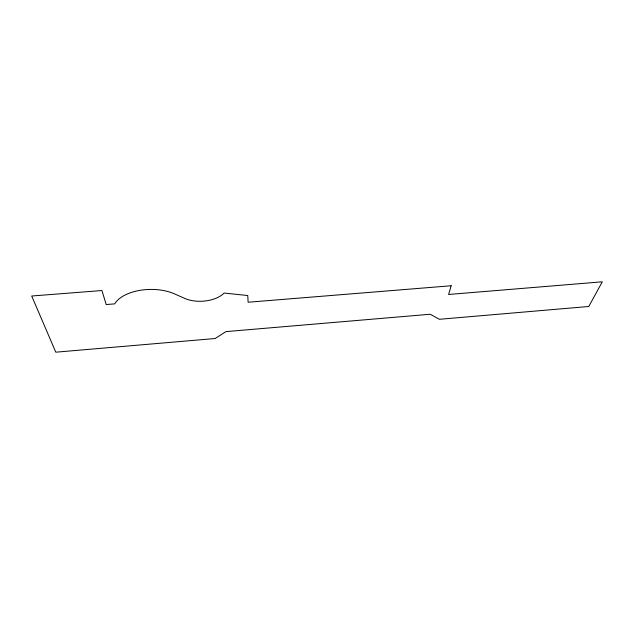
<?xml version="1.0" encoding="UTF-8"?>
<svg xmlns="http://www.w3.org/2000/svg" width="634" height="634" viewBox="0 0 634 634"><rect width="100%" height="100%" fill="white"/><g stroke="black" fill="none" stroke-linecap="round" stroke-linejoin="round"><path stroke-width="0.95" d="M451.17 285.752L448.603 294.469L602.3 281.813L588.772 306.484L439.394 319.29L430.232 314.25L225.981 331.606L215.124 338.524L55.792 352.187L31.7 296.007L101.931 290.531L106.195 304.55L114.667 303.876A37.366 20.09 -1.2 0 1 174.445 293.859L184.66 298.384A26.097 14.701 -3.1 0 0 224.135 293.059L247.759 295.523L248.116 302.236L451.17 285.752"/></g></svg>
